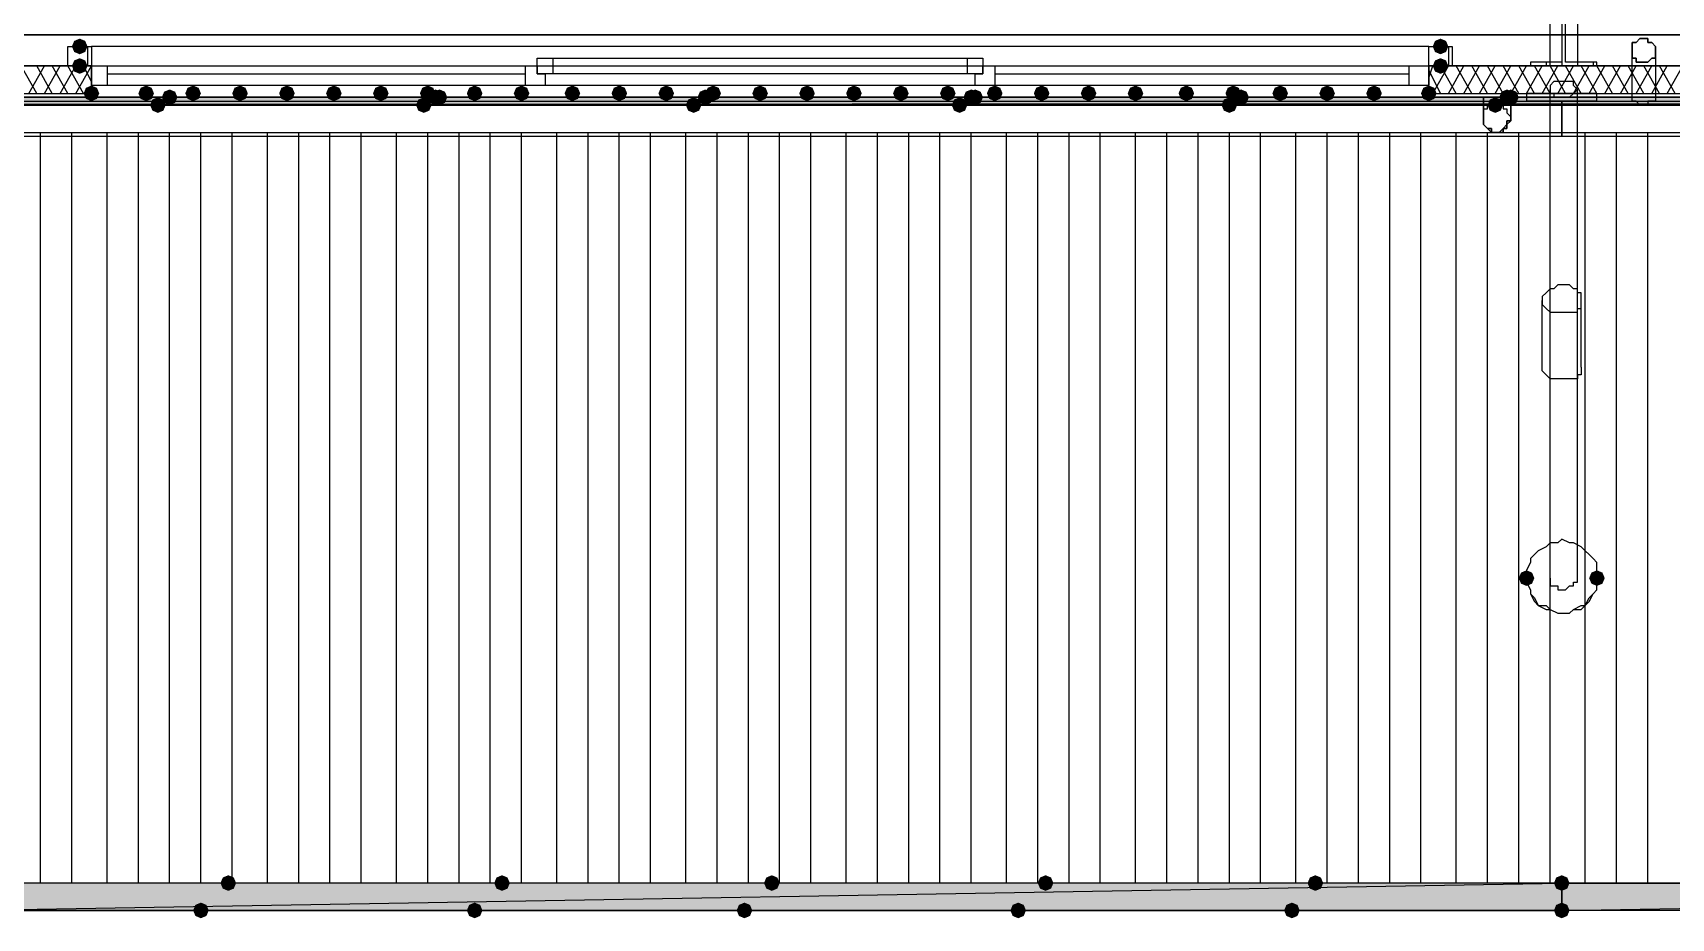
# Model space of a CAD drawing. Header units: millimetres. Extents: x 0 to 420, y 0 to 297.
# Drawn here: x 155.7 to 173.44, y 96.35 to 105.94 of the extents above; entities that cross this region are included whole.
import ezdxf

# ---------------------------------------------------------------- set-up
doc = ezdxf.new("R2010")
doc.units = ezdxf.units.MM
doc.layers.get('0').update_dxf_attribs({"linetype": 'CONTINUOUS'})

msp = doc.modelspace()

# ---------------------------------------------------------------- hatches: boundary and pattern name
at = {"true_color": 0x000007}
for points in [[(156.294667, 105.791), (156.269796, 105.731204), (156.21, 105.706333), (156.150204, 105.731204), (156.125333, 105.791), (156.150204, 105.850796), (156.21, 105.875667), (156.269796, 105.850796)], [(171.026667, 105.791), (171.001796, 105.731204), (170.942, 105.706333), (170.882204, 105.731204), (170.857333, 105.791), (170.882204, 105.850796), (170.942, 105.875667), (171.001796, 105.850796)], [(156.294667, 105.579333), (156.269796, 105.519537), (156.21, 105.494667), (156.150204, 105.519537), (156.125333, 105.579333), (156.150204, 105.639129), (156.21, 105.664), (156.269796, 105.639129)], [(171.026667, 105.579333), (171.001796, 105.519537), (170.942, 105.494667), (170.882204, 105.519537), (170.857333, 105.579333), (170.882204, 105.639129), (170.942, 105.664), (171.001796, 105.639129)], [(156.421667, 105.283), (156.396796, 105.223204), (156.337, 105.198333), (156.277204, 105.223204), (156.252333, 105.283), (156.277204, 105.342796), (156.337, 105.367667), (156.396796, 105.342796)], [(157.014333, 105.283), (156.989463, 105.223204), (156.929667, 105.198333), (156.869871, 105.223204), (156.845, 105.283), (156.869871, 105.342796), (156.929667, 105.367667), (156.989462, 105.342796)], [(157.522333, 105.283), (157.497462, 105.223204), (157.437667, 105.198333), (157.377871, 105.223204), (157.353, 105.283), (157.377871, 105.342796), (157.437667, 105.367667), (157.497462, 105.342796)], [(158.030333, 105.283), (158.005463, 105.223204), (157.945667, 105.198333), (157.885871, 105.223204), (157.861, 105.283), (157.885871, 105.342796), (157.945667, 105.367667), (158.005462, 105.342796)], [(158.538333, 105.283), (158.513463, 105.223204), (158.453667, 105.198333), (158.393871, 105.223204), (158.369, 105.283), (158.393871, 105.342796), (158.453667, 105.367667), (158.513462, 105.342796)], [(159.046333, 105.283), (159.021462, 105.223204), (158.961667, 105.198333), (158.901871, 105.223204), (158.877, 105.283), (158.901871, 105.342796), (158.961667, 105.367667), (159.021462, 105.342796)], [(159.554333, 105.283), (159.529462, 105.223204), (159.469667, 105.198333), (159.409871, 105.223204), (159.385, 105.283), (159.409871, 105.342796), (159.469667, 105.367667), (159.529462, 105.342796)], [(160.062333, 105.283), (160.037463, 105.223204), (159.977667, 105.198333), (159.917871, 105.223204), (159.893, 105.283), (159.917871, 105.342796), (159.977667, 105.367667), (160.037462, 105.342796)], [(160.570333, 105.283), (160.545462, 105.223204), (160.485667, 105.198333), (160.425871, 105.223204), (160.401, 105.283), (160.425871, 105.342796), (160.485667, 105.367667), (160.545462, 105.342796)], [(161.078333, 105.283), (161.053462, 105.223204), (160.993667, 105.198333), (160.933871, 105.223204), (160.909, 105.283), (160.933871, 105.342796), (160.993667, 105.367667), (161.053462, 105.342796)], [(161.628667, 105.283), (161.603796, 105.223204), (161.544, 105.198333), (161.484204, 105.223204), (161.459333, 105.283), (161.484204, 105.342796), (161.544, 105.367667), (161.603796, 105.342796)], [(162.136667, 105.283), (162.111796, 105.223204), (162.052, 105.198333), (161.992204, 105.223204), (161.967333, 105.283), (161.992204, 105.342796), (162.052, 105.367667), (162.111796, 105.342796)], [(162.644667, 105.283), (162.619796, 105.223204), (162.56, 105.198333), (162.500204, 105.223204), (162.475333, 105.283), (162.500204, 105.342796), (162.56, 105.367667), (162.619796, 105.342796)], [(163.152667, 105.283), (163.127796, 105.223204), (163.068, 105.198333), (163.008204, 105.223204), (162.983333, 105.283), (163.008204, 105.342796), (163.068, 105.367667), (163.127796, 105.342796)], [(163.660667, 105.283), (163.635796, 105.223204), (163.576, 105.198333), (163.516204, 105.223204), (163.491333, 105.283), (163.516204, 105.342796), (163.576, 105.367667), (163.635796, 105.342796)], [(164.168667, 105.283), (164.143796, 105.223204), (164.084, 105.198333), (164.024204, 105.223204), (163.999333, 105.283), (164.024204, 105.342796), (164.084, 105.367667), (164.143796, 105.342796)], [(164.676667, 105.283), (164.651796, 105.223204), (164.592, 105.198333), (164.532204, 105.223204), (164.507333, 105.283), (164.532204, 105.342796), (164.592, 105.367667), (164.651796, 105.342796)], [(165.184667, 105.283), (165.159796, 105.223204), (165.1, 105.198333), (165.040204, 105.223204), (165.015333, 105.283), (165.040204, 105.342796), (165.1, 105.367667), (165.159796, 105.342796)], [(165.692667, 105.283), (165.667796, 105.223204), (165.608, 105.198333), (165.548204, 105.223204), (165.523333, 105.283), (165.548204, 105.342796), (165.608, 105.367667), (165.667796, 105.342796)], [(166.200667, 105.283), (166.175796, 105.223204), (166.116, 105.198333), (166.056204, 105.223204), (166.031333, 105.283), (166.056204, 105.342796), (166.116, 105.367667), (166.175796, 105.342796)], [(166.708667, 105.283), (166.683796, 105.223204), (166.624, 105.198333), (166.564204, 105.223204), (166.539333, 105.283), (166.564204, 105.342796), (166.624, 105.367667), (166.683796, 105.342796)], [(167.216667, 105.283), (167.191796, 105.223204), (167.132, 105.198333), (167.072204, 105.223204), (167.047333, 105.283), (167.072204, 105.342796), (167.132, 105.367667), (167.191796, 105.342796)], [(167.724667, 105.283), (167.699796, 105.223204), (167.64, 105.198333), (167.580204, 105.223204), (167.555333, 105.283), (167.580204, 105.342796), (167.64, 105.367667), (167.699796, 105.342796)], [(168.275, 105.283), (168.250129, 105.223204), (168.190333, 105.198333), (168.130538, 105.223204), (168.105667, 105.283), (168.130537, 105.342796), (168.190333, 105.367667), (168.250129, 105.342796)], [(168.783, 105.283), (168.758129, 105.223204), (168.698333, 105.198333), (168.638537, 105.223204), (168.613667, 105.283), (168.638537, 105.342796), (168.698333, 105.367667), (168.758129, 105.342796)], [(169.291, 105.283), (169.266129, 105.223204), (169.206333, 105.198333), (169.146538, 105.223204), (169.121667, 105.283), (169.146537, 105.342796), (169.206333, 105.367667), (169.266129, 105.342796)], [(169.799, 105.283), (169.774129, 105.223204), (169.714333, 105.198333), (169.654538, 105.223204), (169.629667, 105.283), (169.654537, 105.342796), (169.714333, 105.367667), (169.774129, 105.342796)], [(170.307, 105.283), (170.282129, 105.223204), (170.222333, 105.198333), (170.162537, 105.223204), (170.137667, 105.283), (170.162537, 105.342796), (170.222333, 105.367667), (170.282129, 105.342796)], [(170.899667, 105.283), (170.874796, 105.223204), (170.815, 105.198333), (170.755204, 105.223204), (170.730333, 105.283), (170.755204, 105.342796), (170.815, 105.367667), (170.874796, 105.342796)], [(171.958, 100.033667), (171.933129, 99.973871), (171.873333, 99.949), (171.813538, 99.973871), (171.788667, 100.033667), (171.813537, 100.093462), (171.873333, 100.118333), (171.933129, 100.093463)], [(172.72, 100.033667), (172.695129, 99.973871), (172.635333, 99.949), (172.575538, 99.973871), (172.550667, 100.033667), (172.575537, 100.093462), (172.635333, 100.118333), (172.695129, 100.093463)]]:
    msp.add_hatch(color=0, dxfattribs=at).paths.add_polyline_path(points, flags=0)
h = msp.add_hatch(color=0, dxfattribs=at)
h.paths.add_polyline_path([(381.550333, 105.156), (119.507, 105.156), (381.550333, 105.240667)], flags=0)
h.paths.add_polyline_path([(119.507, 105.156), (381.550333, 105.240667), (119.507, 105.240667)], flags=0)
at = {"true_color": 0x0000fe}
for points in [[(157.141333, 105.156), (157.116462, 105.096204), (157.056667, 105.071333), (156.996871, 105.096204), (156.972, 105.156), (156.996871, 105.215796), (157.056667, 105.240667), (157.116462, 105.215796)], [(157.268333, 105.240667), (157.243462, 105.180871), (157.183667, 105.156), (157.123871, 105.180871), (157.099, 105.240667), (157.123871, 105.300462), (157.183667, 105.325333), (157.243462, 105.300463)], [(157.268333, 105.240667), (157.243462, 105.180871), (157.183667, 105.156), (157.123871, 105.180871), (157.099, 105.240667), (157.123871, 105.300462), (157.183667, 105.325333), (157.243462, 105.300463)], [(157.268333, 105.240667), (157.243462, 105.180871), (157.183667, 105.156), (157.123871, 105.180871), (157.099, 105.240667), (157.123871, 105.300462), (157.183667, 105.325333), (157.243462, 105.300463)], [(160.02, 105.156), (159.995129, 105.096204), (159.935333, 105.071333), (159.875538, 105.096204), (159.850667, 105.156), (159.875537, 105.215796), (159.935333, 105.240667), (159.995129, 105.215796)], [(160.147, 105.240667), (160.122129, 105.180871), (160.062333, 105.156), (160.002538, 105.180871), (159.977667, 105.240667), (160.002537, 105.300462), (160.062333, 105.325333), (160.122129, 105.300463)], [(160.189333, 105.240667), (160.164463, 105.180871), (160.104667, 105.156), (160.044871, 105.180871), (160.02, 105.240667), (160.044871, 105.300462), (160.104667, 105.325333), (160.164462, 105.300463)], [(160.189333, 105.240667), (160.164463, 105.180871), (160.104667, 105.156), (160.044871, 105.180871), (160.02, 105.240667), (160.044871, 105.300462), (160.104667, 105.325333), (160.164462, 105.300463)], [(162.941, 105.156), (162.916129, 105.096204), (162.856333, 105.071333), (162.796538, 105.096204), (162.771667, 105.156), (162.796537, 105.215796), (162.856333, 105.240667), (162.916129, 105.215796)], [(163.068, 105.240667), (163.043129, 105.180871), (162.983333, 105.156), (162.923538, 105.180871), (162.898667, 105.240667), (162.923537, 105.300462), (162.983333, 105.325333), (163.043129, 105.300463)], [(163.068, 105.240667), (163.043129, 105.180871), (162.983333, 105.156), (162.923538, 105.180871), (162.898667, 105.240667), (162.923537, 105.300462), (162.983333, 105.325333), (163.043129, 105.300463)], [(163.068, 105.240667), (163.043129, 105.180871), (162.983333, 105.156), (162.923538, 105.180871), (162.898667, 105.240667), (162.923537, 105.300462), (162.983333, 105.325333), (163.043129, 105.300463)], [(165.819667, 105.156), (165.794796, 105.096204), (165.735, 105.071333), (165.675204, 105.096204), (165.650333, 105.156), (165.675204, 105.215796), (165.735, 105.240667), (165.794796, 105.215796)], [(165.946667, 105.240667), (165.921796, 105.180871), (165.862, 105.156), (165.802204, 105.180871), (165.777333, 105.240667), (165.802204, 105.300462), (165.862, 105.325333), (165.921796, 105.300463)], [(165.989, 105.240667), (165.964129, 105.180871), (165.904333, 105.156), (165.844538, 105.180871), (165.819667, 105.240667), (165.844537, 105.300462), (165.904333, 105.325333), (165.964129, 105.300463)], [(165.989, 105.240667), (165.964129, 105.180871), (165.904333, 105.156), (165.844538, 105.180871), (165.819667, 105.240667), (165.844537, 105.300462), (165.904333, 105.325333), (165.964129, 105.300463)], [(168.740667, 105.156), (168.715796, 105.096204), (168.656, 105.071333), (168.596204, 105.096204), (168.571333, 105.156), (168.596204, 105.215796), (168.656, 105.240667), (168.715796, 105.215796)], [(168.825333, 105.240667), (168.800462, 105.180871), (168.740667, 105.156), (168.680871, 105.180871), (168.656, 105.240667), (168.680871, 105.300462), (168.740667, 105.325333), (168.800462, 105.300463)], [(168.867667, 105.240667), (168.842796, 105.180871), (168.783, 105.156), (168.723204, 105.180871), (168.698333, 105.240667), (168.723204, 105.300462), (168.783, 105.325333), (168.842796, 105.300463)], [(168.867667, 105.240667), (168.842796, 105.180871), (168.783, 105.156), (168.723204, 105.180871), (168.698333, 105.240667), (168.723204, 105.300462), (168.783, 105.325333), (168.842796, 105.300463)], [(171.619333, 105.156), (171.594463, 105.096204), (171.534667, 105.071333), (171.474871, 105.096204), (171.45, 105.156), (171.474871, 105.215796), (171.534667, 105.240667), (171.594462, 105.215796)], [(171.746333, 105.240667), (171.721462, 105.180871), (171.661667, 105.156), (171.601871, 105.180871), (171.577, 105.240667), (171.601871, 105.300462), (171.661667, 105.325333), (171.721462, 105.300463)], [(171.788667, 105.240667), (171.763796, 105.180871), (171.704, 105.156), (171.644204, 105.180871), (171.619333, 105.240667), (171.644204, 105.300462), (171.704, 105.325333), (171.763796, 105.300463)], [(171.788667, 105.240667), (171.763796, 105.180871), (171.704, 105.156), (171.644204, 105.180871), (171.619333, 105.240667), (171.644204, 105.300462), (171.704, 105.325333), (171.763796, 105.300463)], [(157.903333, 96.731667), (157.878463, 96.671871), (157.818667, 96.647), (157.758871, 96.671871), (157.734, 96.731667), (157.758871, 96.791462), (157.818667, 96.816333), (157.878462, 96.791463)], [(160.866667, 96.731667), (160.841796, 96.671871), (160.782, 96.647), (160.722204, 96.671871), (160.697333, 96.731667), (160.722204, 96.791462), (160.782, 96.816333), (160.841796, 96.791463)], [(163.787667, 96.731667), (163.762796, 96.671871), (163.703, 96.647), (163.643204, 96.671871), (163.618333, 96.731667), (163.643204, 96.791462), (163.703, 96.816333), (163.762796, 96.791463)], [(166.751, 96.731667), (166.726129, 96.671871), (166.666333, 96.647), (166.606538, 96.671871), (166.581667, 96.731667), (166.606537, 96.791462), (166.666333, 96.816333), (166.726129, 96.791463)], [(169.672, 96.731667), (169.647129, 96.671871), (169.587333, 96.647), (169.527537, 96.671871), (169.502667, 96.731667), (169.527537, 96.791462), (169.587333, 96.816333), (169.647129, 96.791463)], [(172.339, 96.731667), (172.314129, 96.671871), (172.254333, 96.647), (172.194538, 96.671871), (172.169667, 96.731667), (172.194537, 96.791462), (172.254333, 96.816333), (172.314129, 96.791463)], [(172.339, 96.731667), (172.314129, 96.671871), (172.254333, 96.647), (172.194538, 96.671871), (172.169667, 96.731667), (172.194537, 96.791462), (172.254333, 96.816333), (172.314129, 96.791463)], [(157.607, 96.435333), (157.582129, 96.375538), (157.522333, 96.350667), (157.462538, 96.375538), (157.437667, 96.435333), (157.462537, 96.495129), (157.522333, 96.52), (157.582129, 96.495129)], [(160.570333, 96.435333), (160.545462, 96.375538), (160.485667, 96.350667), (160.425871, 96.375538), (160.401, 96.435333), (160.425871, 96.495129), (160.485667, 96.52), (160.545462, 96.495129)], [(163.491333, 96.435333), (163.466462, 96.375538), (163.406667, 96.350667), (163.346871, 96.375538), (163.322, 96.435333), (163.346871, 96.495129), (163.406667, 96.52), (163.466462, 96.495129)], [(166.454667, 96.435333), (166.429796, 96.375538), (166.37, 96.350667), (166.310204, 96.375538), (166.285333, 96.435333), (166.310204, 96.495129), (166.37, 96.52), (166.429796, 96.495129)], [(169.418, 96.435333), (169.393129, 96.375538), (169.333333, 96.350667), (169.273538, 96.375538), (169.248667, 96.435333), (169.273537, 96.495129), (169.333333, 96.52), (169.393129, 96.495129)], [(172.339, 96.435333), (172.314129, 96.375538), (172.254333, 96.350667), (172.194538, 96.375538), (172.169667, 96.435333), (172.194537, 96.495129), (172.254333, 96.52), (172.314129, 96.495129)]]:
    msp.add_hatch(color=0, dxfattribs=at).paths.add_polyline_path(points, flags=0)
at = {"true_color": 0x000007}
h = msp.add_hatch(color=0, dxfattribs=at)
h.paths.add_polyline_path([(172.254333, 96.435333), (154.897667, 96.435333), (172.254333, 96.731667)], flags=0)
h.paths.add_polyline_path([(154.897667, 96.435333), (172.254333, 96.731667), (154.897667, 96.731667)], flags=0)
h = msp.add_hatch(color=0, dxfattribs=at)
h.paths.add_polyline_path([(189.653333, 96.435333), (172.254333, 96.435333), (189.653333, 96.731667)], flags=0)
h.paths.add_polyline_path([(172.254333, 96.435333), (189.653333, 96.731667), (172.254333, 96.731667)], flags=0)

# ---------------------------------------------------------------- linework, layer by layer
at = {"color": 0, "true_color": 0x000007}
for points in [[(392.938, 222.25), (258.868333, 222.25), (258.868333, 191.219667), (242.189, 191.219667), (242.189, 222.25), (108.119333, 222.25), (108.119333, 105.579333), (242.189, 105.579333), (242.189, 136.609667), (258.868333, 136.609667), (258.868333, 105.579333), (392.938, 105.579333)], [(242.189, 221.869), (242.189, 191.219667), (258.868333, 191.219667), (258.868333, 221.869), (392.557, 221.869), (392.557, 105.918), (258.868333, 105.918), (258.868333, 136.609667), (242.189, 136.609667), (242.189, 105.918), (108.500333, 105.918), (108.500333, 221.869)], [(172.635333, 106.299), (171.915667, 106.299), (171.915667, 106.256667), (172.254333, 106.256667), (172.254333, 105.621667), (171.915667, 105.621667), (171.915667, 105.579333), (172.635333, 105.579333), (172.635333, 105.621667), (172.296667, 105.621667), (172.296667, 106.256667), (172.635333, 106.256667)], [(156.083, 105.791), (156.294667, 105.791), (156.294667, 105.579333), (156.083, 105.579333), (156.083, 105.791), (156.337, 105.791), (156.337, 105.579333), (156.083, 105.579333)], [(170.815, 105.791), (171.026667, 105.791), (171.026667, 105.579333), (170.815, 105.579333), (170.815, 105.791), (171.069, 105.791), (171.069, 105.579333), (170.815, 105.579333)], [(173.270333, 105.748667), (173.270333, 105.791), (173.228, 105.833333), (173.185667, 105.833333), (173.185667, 105.875667), (173.143333, 105.875667), (173.101, 105.875667), (173.058667, 105.833333), (173.016333, 105.833333), (173.016333, 105.791), (173.016333, 105.748667), (173.016333, 105.706333), (173.016333, 105.664), (173.058667, 105.664), (173.058667, 105.621667), (173.101, 105.621667), (173.143333, 105.621667), (173.185667, 105.621667), (173.228, 105.664), (173.270333, 105.664), (173.270333, 105.706333), (173.270333, 105.748667), (173.270333, 105.706333), (173.270333, 105.664), (173.228, 105.664), (173.185667, 105.621667), (173.143333, 105.621667), (173.101, 105.621667), (173.058667, 105.621667), (173.058667, 105.664), (173.016333, 105.664), (173.016333, 105.706333), (173.016333, 105.748667), (173.016333, 105.791), (173.016333, 105.833333), (173.058667, 105.833333), (173.101, 105.875667), (173.143333, 105.875667), (173.185667, 105.875667), (173.185667, 105.833333), (173.228, 105.833333), (173.270333, 105.791)], [(173.016333, 105.748667), (173.016333, 105.791), (173.016333, 105.833333), (173.058667, 105.833333), (173.101, 105.875667), (173.143333, 105.875667), (173.185667, 105.875667), (173.185667, 105.833333), (173.228, 105.833333), (173.270333, 105.791), (173.270333, 105.748667), (173.270333, 105.706333), (173.270333, 105.664), (173.228, 105.664), (173.185667, 105.621667), (173.143333, 105.621667), (173.101, 105.621667), (173.058667, 105.621667), (173.058667, 105.664), (173.016333, 105.664), (173.016333, 105.706333)], [(156.337, 105.579333), (156.337, 105.367667)], [(161.163, 105.664), (161.332333, 105.664), (161.332333, 105.494667), (161.163, 105.494667)], [(165.989, 105.494667), (165.819667, 105.494667), (165.819667, 105.664), (165.989, 105.664)], [(170.815, 105.579333), (170.815, 105.367667)], [(172.296667, 105.41), (172.254333, 105.41), (172.212, 105.41), (172.169667, 105.41), (172.127333, 105.367667), (172.127333, 105.325333), (172.127333, 105.283), (172.169667, 105.283), (172.169667, 105.240667), (172.212, 105.240667), (172.254333, 105.240667), (172.296667, 105.240667), (172.339, 105.240667), (172.381333, 105.283), (172.423667, 105.325333), (172.381333, 105.367667), (172.381333, 105.41), (172.339, 105.41)], [(381.550333, 105.156), (119.507, 105.156), (381.550333, 105.240667)], [(119.507, 105.156), (381.550333, 105.240667), (119.507, 105.240667)], [(154.855333, 105.198333), (172.254333, 105.198333), (172.254333, 104.817333), (154.855333, 104.817333)], [(171.788667, 105.240667), (171.704, 105.240667), (171.704, 105.029), (171.704, 104.986667), (171.661667, 104.944333), (171.661667, 104.902), (171.619333, 104.902), (171.619333, 104.859667), (171.577, 104.859667), (171.534667, 104.859667), (171.492333, 104.859667), (171.45, 104.902), (171.407667, 104.944333), (171.407667, 104.986667), (171.407667, 105.029), (171.407667, 105.240667), (171.280667, 105.240667), (171.407667, 105.240667), (171.407667, 105.029), (171.407667, 104.986667), (171.407667, 104.944333), (171.45, 104.902), (171.492333, 104.902), (171.492333, 104.859667), (171.534667, 104.859667), (171.577, 104.859667), (171.619333, 104.902), (171.661667, 104.944333), (171.661667, 104.986667), (171.704, 104.986667), (171.704, 105.029), (171.704, 105.240667), (171.788667, 105.240667), (171.704, 105.240667), (171.704, 105.029), (171.704, 104.986667), (171.661667, 104.944333), (171.661667, 104.902), (171.619333, 104.902), (171.619333, 104.859667), (171.577, 104.859667), (171.534667, 104.859667), (171.492333, 104.859667), (171.45, 104.902), (171.407667, 104.944333), (171.407667, 104.986667), (171.407667, 105.029), (171.407667, 105.240667), (171.280667, 105.240667), (171.407667, 105.240667), (171.407667, 105.029), (171.407667, 104.986667), (171.407667, 104.944333), (171.45, 104.902), (171.492333, 104.902), (171.492333, 104.859667), (171.534667, 104.859667), (171.577, 104.859667), (171.619333, 104.902), (171.661667, 104.944333), (171.661667, 104.986667), (171.704, 104.986667), (171.704, 105.029), (171.704, 105.240667), (171.788667, 105.240667), (171.704, 105.240667), (171.704, 105.029), (171.704, 104.986667), (171.661667, 104.986667), (171.661667, 104.944333), (171.619333, 104.902), (171.577, 104.859667), (171.534667, 104.859667), (171.492333, 104.859667), (171.492333, 104.902), (171.45, 104.902), (171.407667, 104.944333), (171.407667, 104.986667), (171.407667, 105.029), (171.407667, 105.240667), (171.280667, 105.240667), (171.407667, 105.240667), (171.407667, 105.029), (171.407667, 104.986667), (171.407667, 104.944333), (171.45, 104.902), (171.492333, 104.859667), (171.534667, 104.859667), (171.577, 104.859667), (171.619333, 104.859667), (171.619333, 104.902), (171.661667, 104.902), (171.661667, 104.944333), (171.704, 104.986667), (171.704, 105.029), (171.704, 105.240667)], [(172.254333, 105.198333), (189.653333, 105.198333), (189.653333, 104.817333), (172.254333, 104.817333)], [(173.270333, 105.198333), (173.228, 105.198333), (173.185667, 105.198333), (173.185667, 105.156), (173.143333, 105.156), (173.101, 105.156), (173.058667, 105.198333), (173.016333, 105.198333), (173.058667, 105.198333), (173.101, 105.198333), (173.143333, 105.198333), (173.185667, 105.198333), (173.228, 105.198333)], [(171.704, 105.029), (171.704, 104.986667), (171.661667, 104.986667), (171.661667, 104.944333), (171.619333, 104.902), (171.577, 104.859667), (171.534667, 104.859667), (171.492333, 104.859667), (171.492333, 104.902), (171.45, 104.902), (171.407667, 104.944333), (171.407667, 104.986667), (171.407667, 105.029), (171.407667, 105.071333), (171.407667, 105.113667), (171.45, 105.113667), (171.45, 105.156), (171.492333, 105.156), (171.534667, 105.156), (171.577, 105.156), (171.619333, 105.156), (171.619333, 105.113667), (171.661667, 105.113667), (171.661667, 105.071333)], [(171.407667, 105.029), (171.407667, 105.071333), (171.407667, 105.113667), (171.45, 105.113667), (171.45, 105.156), (171.492333, 105.156), (171.534667, 105.156), (171.577, 105.156), (171.619333, 105.156), (171.619333, 105.113667), (171.661667, 105.113667), (171.661667, 105.071333), (171.704, 105.029), (171.704, 104.986667), (171.661667, 104.986667), (171.661667, 104.944333), (171.619333, 104.902), (171.577, 104.859667), (171.534667, 104.859667), (171.492333, 104.859667), (171.492333, 104.902), (171.45, 104.902), (171.407667, 104.944333), (171.407667, 104.986667)], [(381.550333, 97.324333), (381.550333, 96.731667), (119.507, 96.731667), (119.507, 97.324333), (119.507, 104.309333), (119.507, 104.859667), (381.550333, 104.859667), (381.550333, 104.309333)], [(172.296667, 103.208667), (172.254333, 103.208667), (172.212, 103.208667), (172.169667, 103.166333), (172.127333, 103.166333), (172.085, 103.124), (172.042667, 103.081667), (172.042667, 103.039333), (172.042667, 102.997), (172.085, 102.954667), (172.127333, 102.912333), (172.169667, 102.912333), (172.212, 102.912333), (172.254333, 102.912333), (172.296667, 102.912333), (172.339, 102.912333), (172.381333, 102.912333), (172.423667, 102.912333), (172.423667, 102.954667), (172.466, 102.954667), (172.466, 102.997), (172.466, 103.039333), (172.466, 103.081667), (172.466, 103.124), (172.423667, 103.124), (172.423667, 103.166333), (172.381333, 103.166333), (172.339, 103.208667)], [(172.339, 100.414667), (172.254333, 100.457), (172.212, 100.414667), (172.127333, 100.414667), (172.085, 100.372333), (172.000333, 100.33), (171.958, 100.287667), (171.915667, 100.245333), (171.915667, 100.203), (171.873333, 100.118333), (171.873333, 100.033667), (171.873333, 99.991333), (171.915667, 99.906667), (171.915667, 99.864333), (171.958, 99.822), (172.000333, 99.737333), (172.085, 99.737333), (172.127333, 99.695), (172.212, 99.652667), (172.254333, 99.652667), (172.339, 99.652667), (172.381333, 99.695), (172.466, 99.737333), (172.508333, 99.737333), (172.550667, 99.822), (172.593, 99.864333), (172.635333, 99.906667), (172.635333, 99.991333), (172.635333, 100.033667), (172.635333, 100.118333), (172.635333, 100.203), (172.593, 100.245333), (172.550667, 100.287667), (172.508333, 100.33), (172.466, 100.372333), (172.381333, 100.414667)], [(172.254333, 96.435333), (154.897667, 96.435333), (172.254333, 96.731667)], [(154.897667, 96.435333), (172.254333, 96.731667), (154.897667, 96.731667)], [(241.808, 96.731667), (241.808, 96.435333), (224.451333, 96.435333), (224.451333, 96.731667), (224.451333, 96.435333), (207.052333, 96.435333), (207.052333, 96.731667), (207.052333, 96.435333), (189.653333, 96.435333), (189.653333, 96.731667), (189.653333, 96.435333), (172.254333, 96.435333), (172.254333, 96.731667), (154.897667, 96.731667), (154.897667, 96.435333), (172.254333, 96.435333), (172.254333, 96.731667), (189.653333, 96.731667), (207.052333, 96.731667), (224.451333, 96.731667)], [(189.653333, 96.435333), (172.254333, 96.435333), (189.653333, 96.731667)], [(172.254333, 96.435333), (189.653333, 96.731667), (172.254333, 96.731667)], [(162.433, 96.435333), (164.676667, 96.435333)]]:
    msp.add_lwpolyline(points, close=True, dxfattribs=at)
at = {"color": 0, "true_color": 0x0000fe}
msp.add_lwpolyline([(242.189, 221.869), (108.500333, 221.869), (108.500333, 105.918), (242.189, 105.918), (242.189, 136.609667), (258.868333, 136.609667), (258.868333, 105.918), (392.557, 105.918), (392.557, 221.869), (258.868333, 221.869), (258.868333, 191.219667), (242.189, 191.219667)], close=True, dxfattribs=at)
at = {"color": 0, "true_color": 0x00002b}
for points in [[(172.127333, 140.081), (155.024667, 140.081), (155.024667, 105.579333), (172.127333, 105.579333)], [(189.526333, 140.081), (172.423667, 140.081), (172.423667, 105.579333), (189.526333, 105.579333)]]:
    msp.add_lwpolyline(points, close=True, dxfattribs=at)
at = {"color": 0, "true_color": 0x000007}
for points in [[(172.254333, 106.299), (172.254333, 105.579333)], [(163.576, 105.791), (156.337, 105.791), (156.337, 105.706333)], [(163.576, 105.791), (156.337, 105.791), (156.337, 105.706333)], [(170.815, 105.706333), (170.815, 105.791), (163.576, 105.791)], [(170.815, 105.706333), (170.815, 105.791), (163.576, 105.791)], [(173.016333, 105.198333), (173.016333, 105.748667)], [(173.270333, 105.748667), (173.270333, 105.198333)], [(156.337, 105.579333), (153.416, 105.579333)], [(155.744333, 105.283), (155.575, 105.579333)], [(155.659667, 105.283), (155.829, 105.579333)], [(155.913667, 105.283), (155.744333, 105.579333)], [(155.829, 105.283), (155.998333, 105.579333)], [(156.083, 105.283), (155.913667, 105.579333)], [(155.998333, 105.283), (156.167667, 105.579333)], [(156.252333, 105.283), (156.083, 105.579333)], [(156.167667, 105.283), (156.337, 105.579333)], [(156.337, 105.41), (156.252333, 105.579333)], [(156.337, 105.706333), (156.337, 105.579333), (163.576, 105.579333)], [(156.337, 105.706333), (156.337, 105.579333), (163.576, 105.579333)], [(156.337, 105.283), (156.337, 105.367667), (156.337, 105.579333)], [(156.337, 105.579333), (170.815, 105.579333)], [(156.337, 105.579333), (156.506333, 105.579333), (156.506333, 105.367667), (156.337, 105.367667)], [(156.506333, 105.579333), (161.036, 105.579333)], [(161.120667, 105.367667), (161.036, 105.367667), (161.036, 105.579333), (161.120667, 105.579333)], [(161.120667, 105.579333), (161.163, 105.579333), (161.163, 105.494667), (161.247667, 105.494667), (161.247667, 105.367667), (161.120667, 105.367667)], [(161.332333, 105.664), (165.819667, 105.664)], [(161.332333, 105.664), (165.819667, 105.664)], [(161.332333, 105.579333), (165.819667, 105.579333)], [(163.576, 105.579333), (170.815, 105.579333), (170.815, 105.706333)], [(163.576, 105.579333), (170.815, 105.579333), (170.815, 105.706333)], [(165.989, 105.367667), (165.904333, 105.367667), (165.904333, 105.494667), (165.989, 105.494667), (165.989, 105.579333)], [(165.989, 105.579333), (166.116, 105.579333), (166.116, 105.367667), (165.989, 105.367667)], [(166.116, 105.579333), (170.603333, 105.579333)], [(170.815, 105.367667), (170.603333, 105.367667), (170.603333, 105.579333), (170.815, 105.579333)], [(170.815, 105.452333), (170.857333, 105.579333)], [(170.815, 105.283), (170.815, 105.367667), (170.815, 105.579333)], [(173.736, 105.579333), (170.815, 105.579333)], [(170.857333, 105.283), (171.026667, 105.579333)], [(171.111333, 105.283), (170.942, 105.579333)], [(171.026667, 105.283), (171.196, 105.579333)], [(171.280667, 105.283), (171.111333, 105.579333)], [(171.196, 105.283), (171.365333, 105.579333)], [(171.45, 105.283), (171.280667, 105.579333)], [(171.365333, 105.283), (171.534667, 105.579333)], [(171.619333, 105.283), (171.45, 105.579333)], [(171.534667, 105.283), (171.704, 105.579333)], [(171.788667, 105.283), (171.619333, 105.579333)], [(171.704, 105.283), (171.873333, 105.579333)], [(171.958, 105.283), (171.788667, 105.579333)], [(171.873333, 105.283), (172.042667, 105.579333)], [(171.915667, 105.621667), (171.915667, 105.579333)], [(172.127333, 105.283), (171.958, 105.579333)], [(172.042667, 105.283), (172.212, 105.579333)], [(172.085, 105.621667), (172.085, 105.579333)], [(172.296667, 105.283), (172.127333, 105.579333)], [(172.212, 105.283), (172.381333, 105.579333)], [(172.466, 105.283), (172.296667, 105.579333)], [(172.381333, 105.283), (172.550667, 105.579333)], [(172.423667, 105.621667), (172.423667, 105.579333)], [(172.635333, 105.283), (172.466, 105.579333)], [(172.550667, 105.283), (172.72, 105.579333)], [(172.593, 105.621667), (172.593, 105.579333)], [(172.804667, 105.283), (172.635333, 105.579333)], [(172.72, 105.283), (172.889333, 105.579333)], [(172.974, 105.283), (172.804667, 105.579333)], [(172.889333, 105.283), (173.058667, 105.579333)], [(173.143333, 105.283), (172.974, 105.579333)], [(173.058667, 105.283), (173.228, 105.579333)], [(173.312667, 105.283), (173.143333, 105.579333)], [(173.228, 105.283), (173.397333, 105.579333)], [(173.482, 105.283), (173.312667, 105.579333)], [(173.397333, 105.283), (173.566667, 105.579333)], [(156.337, 105.283), (156.337, 105.367667)], [(156.506333, 105.494667), (161.036, 105.494667)], [(161.036, 105.367667), (156.506333, 105.367667)], [(165.904333, 105.367667), (161.247667, 105.367667)], [(165.819667, 105.494667), (161.332333, 105.494667)], [(166.116, 105.494667), (170.603333, 105.494667)], [(170.603333, 105.367667), (166.116, 105.367667)], [(170.942, 105.283), (170.815, 105.537)], [(170.815, 105.283), (170.815, 105.367667)], [(381.846667, 105.240667), (119.507, 105.240667), (381.846667, 105.240667), (119.507, 105.240667)], [(381.550333, 105.240667), (119.507, 105.240667)], [(381.804333, 105.240667), (381.550333, 105.240667), (119.507, 105.240667)], [(381.846667, 105.240667), (119.507, 105.240667), (119.507, 105.156)], [(153.416, 105.283), (156.337, 105.283)], [(156.337, 105.283), (156.337, 105.198333), (170.815, 105.198333), (170.815, 105.283)], [(170.815, 105.283), (173.736, 105.283)], [(172.635333, 105.198333), (172.635333, 105.283), (172.593, 105.283), (172.550667, 105.283), (172.508333, 105.283), (172.466, 105.283), (172.381333, 105.283), (172.339, 105.283), (172.254333, 105.283), (172.212, 105.283), (172.127333, 105.283), (172.085, 105.283), (172.000333, 105.283), (171.958, 105.283), (171.915667, 105.283), (171.873333, 105.283), (171.873333, 105.198333)], [(172.635333, 105.198333), (172.593, 105.198333), (172.550667, 105.198333), (172.508333, 105.198333), (172.466, 105.198333), (172.381333, 105.198333), (172.339, 105.198333), (172.254333, 105.198333), (172.212, 105.198333), (172.127333, 105.198333), (172.085, 105.198333), (172.000333, 105.198333), (171.958, 105.198333), (171.915667, 105.198333), (171.873333, 105.198333)], [(172.127333, 100.033667), (172.127333, 105.325333)], [(172.423667, 100.033667), (172.423667, 105.325333)], [(119.507, 105.156), (381.550333, 105.156)], [(172.042667, 102.319667), (172.042667, 103.039333)], [(172.466, 102.319667), (172.466, 103.039333)], [(172.466, 102.319667), (172.466, 102.277333), (172.466, 102.235), (172.423667, 102.235), (172.423667, 102.192667), (172.381333, 102.192667), (172.339, 102.192667), (172.296667, 102.192667), (172.254333, 102.192667), (172.212, 102.192667), (172.169667, 102.192667), (172.127333, 102.192667), (172.085, 102.235), (172.042667, 102.277333), (172.042667, 102.319667)], [(171.873333, 100.033667), (171.873333, 99.991333), (171.915667, 99.906667), (171.915667, 99.864333), (171.958, 99.779667), (172.000333, 99.737333), (172.085, 99.695), (172.127333, 99.695), (172.212, 99.652667), (172.254333, 99.652667), (172.339, 99.652667), (172.381333, 99.695), (172.466, 99.695), (172.508333, 99.737333), (172.550667, 99.779667), (172.593, 99.864333), (172.635333, 99.906667), (172.635333, 99.991333), (172.635333, 100.033667)], [(172.127333, 100.033667), (172.127333, 99.991333), (172.127333, 99.949), (172.169667, 99.949), (172.212, 99.949), (172.212, 99.906667), (172.254333, 99.906667), (172.296667, 99.906667), (172.339, 99.949), (172.381333, 99.949), (172.381333, 99.991333), (172.423667, 99.991333), (172.423667, 100.033667)], [(172.254333, 96.731667), (154.897667, 96.731667)], [(189.653333, 96.731667), (172.254333, 96.731667)], [(164.676667, 96.435333), (162.433, 96.435333)]]:
    msp.add_lwpolyline(points, dxfattribs=at)
at = {"color": 0, "true_color": 0x0000fd}
for points in [[(155.786667, 96.731667), (155.786667, 104.859667)], [(156.125333, 96.731667), (156.125333, 104.859667)], [(156.506333, 96.731667), (156.506333, 104.859667)], [(156.845, 96.731667), (156.845, 104.859667)], [(157.183667, 96.731667), (157.183667, 104.859667)], [(157.522333, 96.731667), (157.522333, 104.859667)], [(157.861, 96.731667), (157.861, 104.859667)], [(158.242, 96.731667), (158.242, 104.859667)], [(158.580667, 96.731667), (158.580667, 104.859667)], [(158.919333, 96.731667), (158.919333, 104.859667)], [(159.258, 96.731667), (159.258, 104.859667)], [(159.639, 96.731667), (159.639, 104.859667)], [(159.977667, 96.731667), (159.977667, 104.859667)], [(160.316333, 96.731667), (160.316333, 104.859667)], [(160.655, 96.731667), (160.655, 104.859667)], [(160.993667, 96.731667), (160.993667, 104.859667)], [(161.374667, 96.731667), (161.374667, 104.859667)], [(161.713333, 96.731667), (161.713333, 104.859667)], [(162.052, 96.731667), (162.052, 104.859667)], [(162.390667, 96.731667), (162.390667, 104.859667)], [(162.771667, 96.731667), (162.771667, 104.859667)], [(163.110333, 96.731667), (163.110333, 104.859667)], [(163.449, 96.731667), (163.449, 104.859667)], [(163.787667, 96.731667), (163.787667, 104.859667)], [(164.126333, 96.731667), (164.126333, 104.859667)], [(164.507333, 96.731667), (164.507333, 104.859667)], [(164.846, 96.731667), (164.846, 104.859667)], [(165.184667, 96.731667), (165.184667, 104.859667)], [(165.523333, 96.731667), (165.523333, 104.859667)], [(165.862, 96.731667), (165.862, 104.859667)], [(166.243, 96.731667), (166.243, 104.859667)], [(166.581667, 96.731667), (166.581667, 104.859667)], [(166.920333, 96.731667), (166.920333, 104.859667)], [(167.259, 96.731667), (167.259, 104.859667)], [(167.64, 96.731667), (167.64, 104.859667)], [(167.978667, 96.731667), (167.978667, 104.859667)], [(168.317333, 96.731667), (168.317333, 104.859667)], [(168.656, 96.731667), (168.656, 104.859667)], [(168.994667, 96.731667), (168.994667, 104.859667)], [(169.375667, 96.731667), (169.375667, 104.859667)], [(169.714333, 96.731667), (169.714333, 104.859667)], [(170.053, 96.731667), (170.053, 104.859667)], [(170.391667, 96.731667), (170.391667, 104.859667)], [(170.730333, 96.731667), (170.730333, 104.859667)], [(171.111333, 96.731667), (171.111333, 104.859667)], [(171.45, 96.731667), (171.45, 104.859667)], [(171.788667, 96.731667), (171.788667, 104.859667)], [(172.127333, 96.731667), (172.127333, 104.859667)], [(172.508333, 96.731667), (172.508333, 104.859667)], [(172.847, 96.731667), (172.847, 104.859667)], [(173.185667, 96.731667), (173.185667, 104.859667)]]:
    msp.add_lwpolyline(points, dxfattribs=at)

doc.saveas('drawing.dxf')
